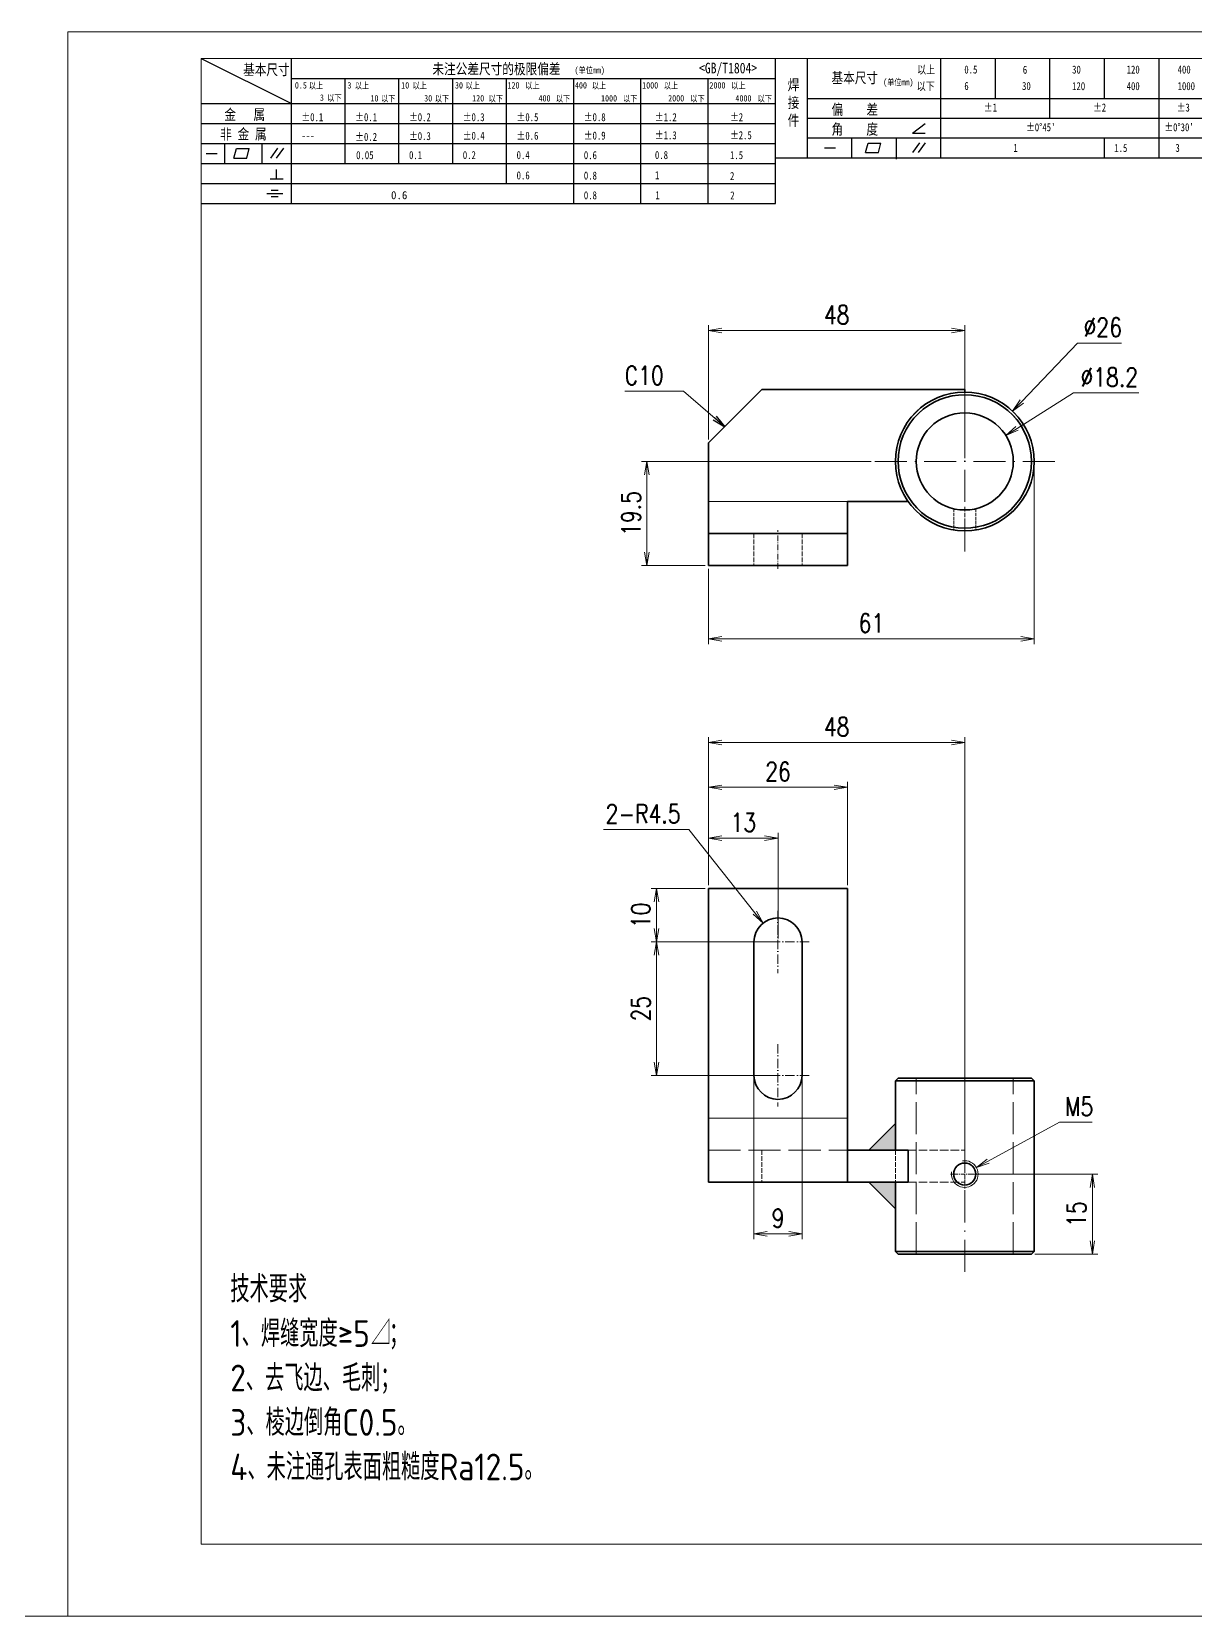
# Model space of a CAD drawing. Header units: millimetres. Extents: x 1333 to 359964, y -52803 to -5704.
# Drawn here: x 163305.7 to 163523.8, y -26401.6 to -26104.6 of the extents above; entities that cross this region are included whole.
import ezdxf

# ---------------------------------------------------------------- set-up
doc = ezdxf.new("R2010")
doc.units = ezdxf.units.MM
doc.header["$LTSCALE"] = 0.5
for name, pattern in [('AM_ISO02W050x2', [3.75, 3, -0.75]), ('AM_ISO08W050x2', [9, 6, -0.75, 1.5, -0.75]), ('DASHDOT', [18.5, 12, -3, 0.5, -3]), ('DASHED', [15, 12, -3])]:
    doc.linetypes.add(name, pattern=pattern)
for name, color, linetype, lineweight in [('中心线', 2, 'AM_ISO08W050x2', 18), ('图框', 7, 'Continuous', 18), ('标注线', 3, 'Continuous', 18), ('粗实线', 7, 'Continuous', 35), ('细实线', 3, 'Continuous', 18), ('虚线', 1, 'AM_ISO02W050x2', 18)]:
    doc.layers.add(name, color=color, linetype=linetype, lineweight=lineweight)
doc.layers.add('图\\M+19E79\\M+195B6\\M+18E9A', color=7, linetype='Continuous')
doc.layers.add('打印-禁用', color=7, linetype='Continuous', lineweight=15, plot=False)
doc.styles.add('DIM', font='romans.shx', dxfattribs={"width": 0.8, "bigfont": 'bigfont.shx'})
doc.styles.add('国标', font='simfang.ttf', dxfattribs={"width": 0.8})
doc.styles.add('机械长仿宋', font='gbenor.shx', dxfattribs={"height": 1, "bigfont": 'gbcbig.shx'})
doc.dimstyles.new('DEH 1-1', dxfattribs={"dimtxt": 3.5, "dimasz": 2.5, "dimexe": 1, "dimexo": 0.625, "dimgap": 1.2, "dimtad": 1, "dimtoh": 1, "dimdsep": 46, "dimtxsty": 'DIM', "dimblk": 'OPEN', "dimcen": 0, "dimclrd": 8, "dimclre": 8, "dimclrt": 2, "dimazin": 2, "dimtfac": 0.5, "dimtmove": 0, "dimatfit": 3, "dimldrblk": 'OPEN', "dimfxl": 0, "dimtolj": 2, "dimlwd": 18, "dimlwe": 18, "dimarcsym": 0})
doc.dimstyles.new('DEH 1-1$0', dxfattribs={"dimtxt": 3.5, "dimasz": 2.5, "dimexe": 1, "dimexo": 0.625, "dimgap": 1.2, "dimtad": 1, "dimzin": 9, "dimdsep": 46, "dimtxsty": 'DIM', "dimblk": 'OPEN', "dimcen": 0, "dimclrd": 8, "dimclre": 8, "dimclrt": 2, "dimazin": 2, "dimtfac": 0.5, "dimtmove": 0, "dimatfit": 3, "dimldrblk": 'OPEN', "dimfxl": 0, "dimtolj": 2, "dimlwd": 18, "dimlwe": 18, "dimarcsym": 0})
doc.dimstyles.new('DEH 1-1$3', dxfattribs={"dimtxt": 3.5, "dimasz": 2.5, "dimexe": 1, "dimexo": 0.625, "dimgap": 1.2, "dimtad": 1, "dimtoh": 1, "dimdsep": 46, "dimtxsty": 'DIM', "dimblk": 'OPEN', "dimcen": 0, "dimclrd": 8, "dimclre": 8, "dimclrt": 2, "dimazin": 2, "dimtfac": 0.5, "dimtofl": 0, "dimtmove": 0, "dimatfit": 3, "dimldrblk": 'OPEN', "dimfxl": 0, "dimtolj": 2, "dimlwd": 18, "dimlwe": 18, "dimarcsym": 0})
doc.dimstyles.new('DEH 1-1$4', dxfattribs={"dimtxt": 3.5, "dimasz": 2.5, "dimexe": 1, "dimexo": 0.625, "dimgap": 1.2, "dimtad": 1, "dimtoh": 1, "dimdsep": 46, "dimtxsty": 'DIM', "dimblk": 'OPEN', "dimcen": 0, "dimclrd": 8, "dimclre": 8, "dimclrt": 2, "dimazin": 2, "dimtfac": 0.5, "dimtofl": 0, "dimtmove": 0, "dimatfit": 3, "dimldrblk": 'OPEN', "dimfxl": 0, "dimtolj": 2, "dimlwd": 18, "dimlwe": 18, "dimarcsym": 0})

# ---------------------------------------------------------------- blocks, each defined once
blk = doc.blocks.new('GZDEH零件A3图框V01版')
at = {"layer": '图\\M+19E79\\M+195B6\\M+18E9A', "color": 9}
for p, q in [((2882.49, -1554.46), (2899.37, -1562.92)), ((2899.37, -1581.67), (2899.37, -1554.46)), ((2990.09, -1581.67), (2990.09, -1554.46)), ((2996.09, -1573.08), (2996.09, -1554.46)), ((3021.09, -1561.98), (3021.09, -1554.46)), ((3031.31, -1561.98), (3031.31, -1554.46)), ((3041.53, -1561.98), (3041.53, -1554.46)), ((3051.75, -1561.98), (3051.75, -1554.46)), ((3061.98, -1561.98), (3061.98, -1554.46)), ((2899.37, -1558.24), (2990.09, -1558.24)), ((2909.45, -1574.17), (2909.45, -1558.24)), ((2919.53, -1574.17), (2919.53, -1558.24)), ((2929.61, -1574.17), (2929.61, -1558.24)), ((2939.69, -1577.92), (2939.69, -1558.24)), ((2952.29, -1581.67), (2952.29, -1558.24)), ((2964.89, -1581.67), (2964.89, -1558.24)), ((2977.49, -1581.67), (2977.49, -1558.24)), ((2996.09, -1561.98), (3113.09, -1561.98)), ((3021.09, -1573.08), (3021.09, -1561.98)), ((3041.53, -1565.68), (3041.53, -1561.98)), ((3061.98, -1573.08), (3061.98, -1561.98)), ((2882.49, -1562.92), (2990.09, -1562.92)), ((2882.49, -1566.67), (2990.09, -1566.67)), ((2996.09, -1565.68), (3113.09, -1565.68)), ((3015.75, -1568.51), (3018.15, -1566.66)), ((2882.49, -1570.42), (2990.09, -1570.42)), ((2886.92, -1574.12), (2886.92, -1570.42)), ((2893.91, -1574.12), (2893.91, -1570.42)), ((2996.09, -1569.38), (3113.09, -1569.38)), ((3004.42, -1573.08), (3004.42, -1569.38)), ((3006.97, -1572.12), (3007.45, -1570.33)), ((3007.45, -1570.33), (3009.86, -1570.33)), ((3009.39, -1572.12), (3009.86, -1570.33)), ((3012.75, -1573.08), (3012.75, -1569.38)), ((3015.75, -1568.51), (3018.15, -1568.51)), ((3015.81, -1572.12), (3017.15, -1570.26)), ((3016.89, -1572.12), (3018.23, -1570.26)), ((3051.75, -1573.08), (3051.75, -1569.38)), ((2883.43, -1572.27), (2885.49, -1572.27)), ((2888.59, -1573.16), (2889.07, -1571.37)), ((2888.59, -1573.16), (2891, -1573.16)), ((2889.07, -1571.37), (2891.48, -1571.37)), ((2891, -1573.16), (2891.48, -1571.37)), ((2895.52, -1573.16), (2896.85, -1571.3)), ((2896.6, -1573.16), (2897.94, -1571.3)), ((2990.09, -1573.08), (3113.09, -1573.08)), ((2999.26, -1571.23), (3001.32, -1571.23)), ((3006.97, -1572.12), (3009.39, -1572.12)), ((3012.75, -1573.33), (3012.75, -1573.08)), ((2882.49, -1574.17), (2990.09, -1574.17)), ((2895.42, -1577.05), (2897.81, -1577.05)), ((2896.58, -1577.05), (2896.58, -1575.28)), ((2882.49, -1577.92), (2990.09, -1577.92)), ((2894.79, -1579.77), (2897.77, -1579.77)), ((2895.57, -1579.17), (2896.92, -1579.17)), ((2882.49, -1581.67), (2990.09, -1581.67)), ((2895.57, -1580.37), (2896.93, -1580.37))]:
    blk.add_line(p, q, dxfattribs=at)
at = {"layer": '图框', "linetype": 'Continuous'}
for p, q in [((2882.49, -1554.46), (2882.49, -1832.96)), ((3272.49, -1554.46), (2882.49, -1554.46)), ((2882.49, -1832.96), (3272.49, -1832.96))]:
    blk.add_line(p, q, dxfattribs=at)
at = {"layer": '打印-禁用', "linetype": 'Continuous'}
for p, q in [((2857.49, -1549.46), (2857.49, -1846.46)), ((3277.49, -1549.46), (2857.49, -1549.46)), ((2857.49, -1846.46), (3277.49, -1846.46))]:
    blk.add_line(p, q, dxfattribs=at)
at = {"layer": '图\\M+19E79\\M+195B6\\M+18E9A', "color": 9, "style": '国标', "width": 0.8}
for s, height, p in [('基本尺寸', 2, (2890.33, -1557.58)), ('未注公差尺寸的极限偏差', 2, (2925.81, -1557.44)), ('<GB/T1804>', 2, (2975.78, -1557.27)), ('以上', 1.5, (3016.64, -1557.33)), ('0.5', 1.5, (3025.49, -1557.3)), ('6', 1.5, (3036.45, -1557.34)), ('30', 1.5, (3045.69, -1557.31)), ('120', 1.5, (3055.91, -1557.31)), ('400', 1.5, (3065.46, -1557.31)), ('30', 1.2, (2930.04, -1560.11)), ('基本尺寸', 2, (3000.6, -1559.1)), ('以下', 1.5, (3016.58, -1560.43)), ('6', 1.5, (3025.49, -1560.38)), ('30', 1.5, (3036.31, -1560.39)), ('120', 1.5, (3045.69, -1560.41)), ('400', 1.5, (3055.91, -1560.41)), ('1000', 1.5, (3065.46, -1560.41)), ('金   属', 2, (2886.82, -1565.98)), ('±0.1', 1.5, (2901.27, -1566.23)), ('±0.1', 1.5, (2911.35, -1566.23)), ('±0.2', 1.5, (2921.43, -1566.23)), ('±0.3', 1.5, (2931.51, -1566.23)), ('±0.5', 1.5, (2941.59, -1566.23)), ('±0.8', 1.5, (2954.19, -1566.23)), ('±1.2', 1.5, (2967.51, -1566.23)), ('±2', 1.5, (2981.58, -1566.23)), ('偏    差', 2, (3000.6, -1565.04)), ('±1', 1.5, (3029.16, -1564.42)), ('±2', 1.5, (3049.61, -1564.42)), ('±3', 1.5, (3065.3, -1564.42)), ('非 金 属', 2, (2886.02, -1569.65)), ('±0.3', 1.5, (2921.43, -1569.77)), ('±0.4', 1.5, (2931.51, -1569.71)), ('±0.6', 1.5, (2941.59, -1569.71)), ('±0.9', 1.5, (2954.19, -1569.68)), ('±1.3', 1.5, (2967.51, -1569.62)), ('±2.5', 1.5, (2981.58, -1569.61)), ('角    度', 2, (3000.6, -1568.74)), ("±0%%D45'", 1.5, (3037.06, -1568.12)), ("±0%%D30'", 1.5, (3062.98, -1568.12)), ('---', 1.5, (2901.27, -1569.65)), ('±0.2', 1.5, (2911.35, -1569.92)), ('1', 1.5, (3034.69, -1571.98)), ('1.5', 1.5, (3053.59, -1572.01)), ('3', 1.5, (3065.05, -1571.98)), ('0.1', 1.5, (2921.43, -1573.34)), ('0.2', 1.5, (2931.51, -1573.33)), ('0.4', 1.5, (2941.59, -1573.33)), ('0.6', 1.5, (2954.19, -1573.35)), ('0.8', 1.5, (2967.51, -1573.33)), ('1.5', 1.5, (2981.58, -1573.34)), ('0.6', 1.5, (2941.59, -1577.14)), ('0.8', 1.5, (2954.19, -1577.17)), ('1', 1.5, (2967.51, -1577.12)), ('2', 1.5, (2981.58, -1577.26)), ('0.8', 1.5, (2954.19, -1580.87)), ('1', 1.5, (2967.59, -1580.86)), ('2', 1.5, (2981.62, -1580.89))]:
    blk.add_text(s, height=height, dxfattribs=at).set_placement(p)
at = {"layer": '图\\M+19E79\\M+195B6\\M+18E9A', "color": 9, "lineweight": 15, "style": '国标', "width": 0.8}
for s, p in [('(单位mm)', (2952.44, -1557.27)), ('0.5', (2900.03, -1560.11)), ('以上', (2902.64, -1560.16)), ('3', (2909.88, -1560.11)), ('以上', (2911.25, -1560.16)), ('10', (2919.96, -1560.11)), ('以上', (2922.09, -1560.16)), ('以上', (2932.02, -1560.16)), ('120', (2939.88, -1560.11)), ('以上', (2943.21, -1560.16)), ('400', (2952.52, -1560.11)), ('以上', (2955.68, -1560.16)), ('1000', (2965.12, -1560.11)), ('以上', (2969.16, -1560.16)), ('2000', (2977.72, -1560.11)), ('以上', (2981.8, -1560.16)), ('(单位mm)', (3010.27, -1559.51)), ('3', (2904.73, -1562.41)), ('以下', (2906.1, -1562.46)), ('10', (2914.19, -1562.54)), ('以下', (2916.18, -1562.59)), ('30', (2924.27, -1562.54)), ('以下', (2926.26, -1562.59)), ('120', (2933.26, -1562.54)), ('以下', (2936.34, -1562.59)), ('400', (2945.7, -1562.54)), ('以下', (2948.94, -1562.59)), ('1000', (2957.41, -1562.54)), ('以下', (2961.54, -1562.59)), ('2000', (2969.99, -1562.54)), ('以下', (2974.14, -1562.59)), ('4000', (2982.59, -1562.54)), ('以下', (2986.74, -1562.59))]:
    blk.add_text(s, height=1.2, dxfattribs=at).set_placement(p)
at = {"layer": '图\\M+19E79\\M+195B6\\M+18E9A', "color": 9, "lineweight": 13, "style": '国标'}
blk.add_text('0.6', height=1.5, dxfattribs=at).set_placement((2918.05, -1580.85))
at = {"layer": '图\\M+19E79\\M+195B6\\M+18E9A', "color": 9, "style": '国标'}
for s, insert, char_height, width, attachment_point in [('焊\\P接\\P件', (2992.39, -1558.41), 2, 3.1877, 1), ('0.05', (2911.51, -1573.37), 1.5, 5.1982, 7)]:
    blk.add_mtext(s, dxfattribs=dict(at, insert=insert, char_height=char_height, width=width, attachment_point=attachment_point))
blk = doc.blocks.new('DEH A3')
at = {"layer": '图框'}
blk.add_blockref('GZDEH零件A3图框V01版', (-2857.49, 1846.46), dxfattribs=at)
blk = doc.blocks.new('_Open')
at = {"color": 0, "linetype": 'ByBlock', "lineweight": -2}
for p, q in [((-1, 0.17), (0, 0)), ((-1, -0.17), (0, 0)), ((0, 0), (-1, 0))]:
    blk.add_line(p, q, dxfattribs=at)
blk = doc.blocks.new('*D75')
at = {"layer": 'Defpoints', "color": 0, "transparency": 16777216}
for p in [(163432.59, -26255.69), (163432.59, -26265.16), (163445.59, -26275.16)]:
    blk.add_point(p, dxfattribs=at)
at = {"layer": '标注线', "color": 8, "lineweight": 18, "transparency": 16777216}
for p, q in [((163432.59, -26264.53), (163432.59, -26254.69)), ((163445.59, -26274.53), (163445.59, -26254.69)), ((163443.09, -26255.69), (163435.09, -26255.69))]:
    blk.add_line(p, q, dxfattribs=at)
at = {"layer": '标注线', "color": 8, "lineweight": 18, "transparency": 16777216, "xscale": 2.5, "yscale": 2.5, "zscale": 2.5, "rotation": 180}
blk.add_blockref('_Open', (163432.59, -26255.69), dxfattribs=at)
at = {"layer": '标注线', "color": 8, "lineweight": 18, "transparency": 16777216, "xscale": 2.5, "yscale": 2.5, "zscale": 2.5}
blk.add_blockref('_Open', (163445.59, -26255.69), dxfattribs=at)
at = {"layer": '标注线', "color": 2, "transparency": 16777216, "insert": (163439.09, -26252.74), "char_height": 3.5, "attachment_point": 5, "style": 'DIM'}
blk.add_mtext('\\A2;13', dxfattribs=at)
blk = doc.blocks.new('*D76')
at = {"layer": 'Defpoints', "color": 0, "transparency": 16777216}
for p in [(163432.59, -26246.17), (163432.59, -26265.16), (163458.59, -26265.16)]:
    blk.add_point(p, dxfattribs=at)
at = {"layer": '标注线', "color": 8, "lineweight": 18, "transparency": 16777216}
for p, q in [((163432.59, -26264.53), (163432.59, -26245.17)), ((163458.59, -26264.53), (163458.59, -26245.17)), ((163456.09, -26246.17), (163435.09, -26246.17))]:
    blk.add_line(p, q, dxfattribs=at)
at = {"layer": '标注线', "color": 8, "lineweight": 18, "transparency": 16777216, "xscale": 2.5, "yscale": 2.5, "zscale": 2.5, "rotation": 180}
blk.add_blockref('_Open', (163432.59, -26246.17), dxfattribs=at)
at = {"layer": '标注线', "color": 8, "lineweight": 18, "transparency": 16777216, "xscale": 2.5, "yscale": 2.5, "zscale": 2.5}
blk.add_blockref('_Open', (163458.59, -26246.17), dxfattribs=at)
at = {"layer": '标注线', "color": 2, "transparency": 16777216, "insert": (163445.59, -26243.22), "char_height": 3.5, "attachment_point": 5, "style": 'DIM'}
blk.add_mtext('\\A2;26', dxfattribs=at)
blk = doc.blocks.new('*D77')
at = {"layer": 'Defpoints', "color": 0, "transparency": 16777216}
for p in [(163422.83, -26265.16), (163432.59, -26265.16), (163445.59, -26275.16)]:
    blk.add_point(p, dxfattribs=at)
at = {"layer": '标注线', "color": 8, "lineweight": 18, "transparency": 16777216}
for p, q in [((163431.96, -26265.16), (163421.83, -26265.16)), ((163422.83, -26272.66), (163422.83, -26267.66)), ((163444.96, -26275.16), (163421.83, -26275.16))]:
    blk.add_line(p, q, dxfattribs=at)
at = {"layer": '标注线', "color": 8, "lineweight": 18, "transparency": 16777216, "xscale": 2.5, "yscale": 2.5, "zscale": 2.5}
for p, rotation in [((163422.83, -26265.16), 90), ((163422.83, -26275.16), 270)]:
    blk.add_blockref('_Open', p, dxfattribs=dict(at, rotation=rotation))
at = {"layer": '标注线', "color": 2, "transparency": 16777216, "insert": (163419.88, -26270.16), "char_height": 3.5, "attachment_point": 5, "rotation": 90, "style": 'DIM'}
blk.add_mtext('\\A2;10', dxfattribs=at)
blk = doc.blocks.new('*D78')
at = {"layer": 'Defpoints', "color": 0, "transparency": 16777216}
for p in [(163445.59, -26275.16), (163422.83, -26300.16), (163445.59, -26300.16)]:
    blk.add_point(p, dxfattribs=at)
at = {"layer": '标注线', "color": 8, "lineweight": 18, "transparency": 16777216}
for p, q in [((163444.96, -26275.16), (163421.83, -26275.16)), ((163422.83, -26277.66), (163422.83, -26297.66)), ((163444.96, -26300.16), (163421.83, -26300.16))]:
    blk.add_line(p, q, dxfattribs=at)
at = {"layer": '标注线', "color": 8, "lineweight": 18, "transparency": 16777216, "xscale": 2.5, "yscale": 2.5, "zscale": 2.5}
for p, rotation in [((163422.83, -26275.16), 90), ((163422.83, -26300.16), 270)]:
    blk.add_blockref('_Open', p, dxfattribs=dict(at, rotation=rotation))
at = {"layer": '标注线', "color": 2, "transparency": 16777216, "insert": (163419.88, -26287.66), "char_height": 3.5, "attachment_point": 5, "rotation": 90, "style": 'DIM'}
blk.add_mtext('\\A2;25', dxfattribs=at)
blk = doc.blocks.new('*D84')
at = {"layer": 'Defpoints', "color": 0, "transparency": 16777216}
for p in [(163432.59, -26160.55), (163432.59, -26181.6), (163480.59, -26185.1)]:
    blk.add_point(p, dxfattribs=at)
at = {"layer": '标注线', "color": 8, "lineweight": 18, "transparency": 16777216}
for p, q in [((163432.59, -26180.97), (163432.59, -26159.55)), ((163480.59, -26184.47), (163480.59, -26159.55)), ((163478.09, -26160.55), (163435.09, -26160.55))]:
    blk.add_line(p, q, dxfattribs=at)
at = {"layer": '标注线', "color": 8, "lineweight": 18, "transparency": 16777216, "xscale": 2.5, "yscale": 2.5, "zscale": 2.5, "rotation": 180}
blk.add_blockref('_Open', (163432.59, -26160.55), dxfattribs=at)
at = {"layer": '标注线', "color": 8, "lineweight": 18, "transparency": 16777216, "xscale": 2.5, "yscale": 2.5, "zscale": 2.5}
blk.add_blockref('_Open', (163480.59, -26160.55), dxfattribs=at)
at = {"layer": '标注线', "color": 2, "transparency": 16777216, "insert": (163456.59, -26157.6), "char_height": 3.5, "attachment_point": 5, "style": 'DIM'}
blk.add_mtext('\\A2;48', dxfattribs=at)
blk = doc.blocks.new('*D85')
at = {"layer": 'Defpoints', "color": 0, "transparency": 16777216}
for p in [(163463.69, -26185.1), (163421.01, -26204.6), (163432.59, -26204.6)]:
    blk.add_point(p, dxfattribs=at)
at = {"layer": '标注线', "color": 8, "lineweight": 18, "transparency": 16777216}
for p, q in [((163463.06, -26185.1), (163420.01, -26185.1)), ((163421.01, -26187.6), (163421.01, -26202.1)), ((163431.96, -26204.6), (163420.01, -26204.6))]:
    blk.add_line(p, q, dxfattribs=at)
at = {"layer": '标注线', "color": 8, "lineweight": 18, "transparency": 16777216, "xscale": 2.5, "yscale": 2.5, "zscale": 2.5}
for p, rotation in [((163421.01, -26185.1), 90), ((163421.01, -26204.6), 270)]:
    blk.add_blockref('_Open', p, dxfattribs=dict(at, rotation=rotation))
at = {"layer": '标注线', "color": 2, "transparency": 16777216, "insert": (163418.06, -26194.85), "char_height": 3.5, "attachment_point": 5, "rotation": 90, "style": 'DIM'}
blk.add_mtext('\\A2;19.5', dxfattribs=at)
blk = doc.blocks.new('*D86')
at = {"layer": 'Defpoints', "color": 0, "transparency": 16777216}
for p in [(163488.28, -26180.24), (163472.89, -26189.95)]:
    blk.add_point(p, dxfattribs=at)
at = {"layer": '标注线', "color": 8, "lineweight": 18, "transparency": 16777216}
for p, q in [((163500.94, -26172.26), (163490.4, -26178.91)), ((163513.2, -26172.26), (163500.94, -26172.26))]:
    blk.add_line(p, q, dxfattribs=at)
at = {"layer": '标注线', "color": 8, "lineweight": 18, "transparency": 16777216, "xscale": 2.5, "yscale": 2.5, "zscale": 2.5, "rotation": 212.2517427855837}
blk.add_blockref('_Open', (163488.28, -26180.24), dxfattribs=at)
at = {"layer": '标注线', "color": 2, "transparency": 16777216, "insert": (163507.67, -26169.31), "char_height": 3.5, "attachment_point": 5, "style": 'DIM'}
blk.add_mtext('\\A2;∅18.2', dxfattribs=at)
blk = doc.blocks.new('*D87')
at = {"layer": 'Defpoints', "color": 0, "transparency": 16777216}
for p in [(163489.55, -26175.68), (163471.62, -26194.51)]:
    blk.add_point(p, dxfattribs=at)
at = {"layer": '标注线', "color": 8, "lineweight": 18, "transparency": 16777216}
for p, q in [((163501.72, -26162.9), (163491.28, -26173.87)), ((163509.99, -26162.9), (163501.72, -26162.9))]:
    blk.add_line(p, q, dxfattribs=at)
at = {"layer": '标注线', "color": 8, "lineweight": 18, "transparency": 16777216, "xscale": 2.5, "yscale": 2.5, "zscale": 2.5, "rotation": 226.4052802419415}
blk.add_blockref('_Open', (163489.55, -26175.68), dxfattribs=at)
at = {"layer": '标注线', "color": 2, "transparency": 16777216, "insert": (163506.45, -26159.95), "char_height": 3.5, "attachment_point": 5, "style": 'DIM'}
blk.add_mtext('\\A2;∅26', dxfattribs=at)
blk = doc.blocks.new('WELDING_5')
at = {"layer": '粗实线'}
blk.add_hatch(color=256, dxfattribs=at).paths.add_polyline_path([(0, 5), (0, 0), (5, 0)])
for q in [(0, 5), (5, 0)]:
    blk.add_line((0, 0), q, dxfattribs=at)
blk.add_lwpolyline([(0, 5), (5, 0)], dxfattribs=at)
blk = doc.blocks.new('*D88')
at = {"layer": 'Defpoints', "color": 0, "transparency": 16777216}
for p in [(163442.8, -26271.63), (163445.59, -26275.16)]:
    blk.add_point(p, dxfattribs=at)
at = {"layer": '标注线', "color": 8, "lineweight": 18, "transparency": 16777216}
for p, q in [((163412.91, -26254.07), (163428.91, -26254.07)), ((163428.91, -26254.07), (163441.25, -26269.67))]:
    blk.add_line(p, q, dxfattribs=at)
at = {"layer": '标注线', "color": 8, "lineweight": 18, "transparency": 16777216, "xscale": 2.5, "yscale": 2.5, "zscale": 2.5, "rotation": 308.3303263606903}
blk.add_blockref('_Open', (163442.8, -26271.63), dxfattribs=at)
at = {"layer": '标注线', "color": 2, "transparency": 16777216, "insert": (163420.31, -26251.12), "char_height": 3.5, "attachment_point": 5, "style": 'DIM'}
blk.add_mtext('\\A2;2-R4.5', dxfattribs=at)
blk = doc.blocks.new('*D89')
at = {"layer": 'Defpoints', "color": 0, "transparency": 16777216}
for p in [(163441.09, -26300.16), (163450.09, -26300.16), (163441.09, -26329.88)]:
    blk.add_point(p, dxfattribs=at)
at = {"layer": '标注线', "color": 8, "lineweight": 18, "transparency": 16777216}
for p, q in [((163441.09, -26300.78), (163441.09, -26330.88)), ((163450.09, -26300.78), (163450.09, -26330.88)), ((163447.59, -26329.88), (163443.59, -26329.88))]:
    blk.add_line(p, q, dxfattribs=at)
at = {"layer": '标注线', "color": 8, "lineweight": 18, "transparency": 16777216, "xscale": 2.5, "yscale": 2.5, "zscale": 2.5, "rotation": 180}
blk.add_blockref('_Open', (163441.09, -26329.88), dxfattribs=at)
at = {"layer": '标注线', "color": 8, "lineweight": 18, "transparency": 16777216, "xscale": 2.5, "yscale": 2.5, "zscale": 2.5}
blk.add_blockref('_Open', (163450.09, -26329.88), dxfattribs=at)
at = {"layer": '标注线', "color": 2, "transparency": 16777216, "insert": (163445.59, -26326.93), "char_height": 3.5, "attachment_point": 5, "style": 'DIM'}
blk.add_mtext('\\A2;9', dxfattribs=at)
blk = doc.blocks.new('*D90')
at = {"layer": 'Defpoints', "color": 0, "transparency": 16777216}
for p in [(163480.59, -26318.66), (163493.09, -26333.66), (163504.5, -26333.66)]:
    blk.add_point(p, dxfattribs=at)
at = {"layer": '标注线', "color": 8, "lineweight": 18, "transparency": 16777216}
for p, q in [((163481.21, -26318.66), (163505.5, -26318.66)), ((163504.5, -26321.16), (163504.5, -26331.16)), ((163493.71, -26333.66), (163505.5, -26333.66))]:
    blk.add_line(p, q, dxfattribs=at)
at = {"layer": '标注线', "color": 8, "lineweight": 18, "transparency": 16777216, "xscale": 2.5, "yscale": 2.5, "zscale": 2.5}
for p, rotation in [((163504.5, -26318.66), 90), ((163504.5, -26333.66), 270)]:
    blk.add_blockref('_Open', p, dxfattribs=dict(at, rotation=rotation))
at = {"layer": '标注线', "color": 2, "transparency": 16777216, "insert": (163501.55, -26326.16), "char_height": 3.5, "attachment_point": 5, "rotation": 90, "style": 'DIM'}
blk.add_mtext('\\A2;15', dxfattribs=at)
blk = doc.blocks.new('*D91')
at = {"layer": 'Defpoints', "color": 0, "transparency": 16777216}
for p in [(163432.59, -26237.76), (163432.59, -26265.16), (163480.59, -26318.66)]:
    blk.add_point(p, dxfattribs=at)
at = {"layer": '标注线', "color": 8, "lineweight": 18, "transparency": 16777216}
for p, q in [((163432.59, -26264.53), (163432.59, -26236.76)), ((163480.59, -26318.03), (163480.59, -26236.76)), ((163478.09, -26237.76), (163435.09, -26237.76))]:
    blk.add_line(p, q, dxfattribs=at)
at = {"layer": '标注线', "color": 8, "lineweight": 18, "transparency": 16777216, "xscale": 2.5, "yscale": 2.5, "zscale": 2.5, "rotation": 180}
blk.add_blockref('_Open', (163432.59, -26237.76), dxfattribs=at)
at = {"layer": '标注线', "color": 8, "lineweight": 18, "transparency": 16777216, "xscale": 2.5, "yscale": 2.5, "zscale": 2.5}
blk.add_blockref('_Open', (163480.59, -26237.76), dxfattribs=at)
at = {"layer": '标注线', "color": 2, "transparency": 16777216, "insert": (163456.59, -26234.81), "char_height": 3.5, "attachment_point": 5, "style": 'DIM'}
blk.add_mtext('\\A2;48', dxfattribs=at)
blk = doc.blocks.new('*D92')
at = {"layer": 'Defpoints', "color": 0, "transparency": 16777216}
for p in [(163478.39, -26319.86), (163482.78, -26317.46)]:
    blk.add_point(p, dxfattribs=at)
at = {"layer": '标注线', "color": 8, "lineweight": 18, "transparency": 16777216}
for p, q in [((163498.36, -26308.95), (163484.98, -26316.26)), ((163504.49, -26308.95), (163498.36, -26308.95))]:
    blk.add_line(p, q, dxfattribs=at)
at = {"layer": '标注线', "color": 8, "lineweight": 18, "transparency": 16777216, "xscale": 2.5, "yscale": 2.5, "zscale": 2.5, "rotation": 208.6428498660984}
blk.add_blockref('_Open', (163482.78, -26317.46), dxfattribs=at)
at = {"layer": '标注线', "color": 2, "transparency": 16777216, "insert": (163502.03, -26306), "char_height": 3.5, "attachment_point": 5, "style": 'DIM'}
blk.add_mtext('\\A2;M5', dxfattribs=at)
blk = doc.blocks.new('*D93')
at = {"layer": 'Defpoints', "color": 0, "transparency": 16777216}
for p in [(163493.59, -26185.1), (163432.59, -26204.6), (163432.59, -26218.33)]:
    blk.add_point(p, dxfattribs=at)
at = {"layer": '标注线', "color": 8, "lineweight": 18, "transparency": 16777216}
for p, q in [((163493.59, -26185.72), (163493.59, -26219.33)), ((163432.59, -26205.22), (163432.59, -26219.33)), ((163491.09, -26218.33), (163435.09, -26218.33))]:
    blk.add_line(p, q, dxfattribs=at)
at = {"layer": '标注线', "color": 8, "lineweight": 18, "transparency": 16777216, "xscale": 2.5, "yscale": 2.5, "zscale": 2.5, "rotation": 180}
blk.add_blockref('_Open', (163432.59, -26218.33), dxfattribs=at)
at = {"layer": '标注线', "color": 8, "lineweight": 18, "transparency": 16777216, "xscale": 2.5, "yscale": 2.5, "zscale": 2.5}
blk.add_blockref('_Open', (163493.59, -26218.33), dxfattribs=at)
at = {"layer": '标注线', "color": 2, "transparency": 16777216, "insert": (163463.09, -26215.38), "char_height": 3.5, "attachment_point": 5, "style": 'DIM'}
blk.add_mtext('\\A2;61', dxfattribs=at)

msp = doc.modelspace()

# ---------------------------------------------------------------- linework, layer by layer
at = {"color": 7, "lineweight": 13}
for p, q in [((163432.588, -26192.597), (163458.588, -26192.597)), ((163432.588, -26308.159), (163458.588, -26308.159))]:
    msp.add_line(p, q, dxfattribs=at)
at = {"layer": '中心线', "linetype": 'DASHDOT', "lineweight": 13}
for p, q in [((163480.588, -26168.197), (163480.588, -26201.997)), ((163497.487, -26185.097), (163463.688, -26185.097)), ((163480.588, -26336.959), (163480.588, -26297.359))]:
    msp.add_line(p, q, dxfattribs=at)
at = {"layer": '中心线', "linetype": 'DASHDOT', "lineweight": 13, "ltscale": 0.121346}
msp.add_line((163480.588, -26193.61), (163480.588, -26198.463), dxfattribs=at)
at = {"layer": '中心线', "linetype": 'DASHDOT', "lineweight": 13, "ltscale": 0.18}
msp.add_line((163445.588, -26205.197), (163445.588, -26197.997), dxfattribs=at)
at = {"layer": '中心线', "linetype": 'DASHDOT', "lineweight": 13, "ltscale": 0.2925}
for p, q in [((163445.588, -26269.309), (163445.588, -26281.009)), ((163445.588, -26294.309), (163445.588, -26306.009))]:
    msp.add_line(p, q, dxfattribs=at)
at = {"layer": '中心线', "linetype": 'DASHDOT', "lineweight": 13, "ltscale": 0.292505}
for p, q in [((163451.438, -26275.159), (163439.737, -26275.159)), ((163451.438, -26300.159), (163439.737, -26300.159))]:
    msp.add_line(p, q, dxfattribs=at)
at = {"layer": '中心线', "linetype": 'DASHDOT', "lineweight": 13, "ltscale": 0.134354}
msp.add_line((163480.588, -26315.972), (163480.588, -26321.347), dxfattribs=at)
at = {"layer": '中心线', "linetype": 'DASHDOT', "lineweight": 13, "ltscale": 0.134351}
msp.add_line((163483.275, -26318.659), (163477.901, -26318.659), dxfattribs=at)
at = {"layer": '标注线'}
msp.add_line((160574.502, -26401.55), (179981.94, -26401.55), dxfattribs=at)
at = {"layer": '粗实线', "lineweight": 35, "ltscale": 0.353553}
msp.add_line((163442.588, -26171.597), (163432.588, -26181.597), dxfattribs=at)
at = {"layer": '粗实线', "lineweight": 35}
for p, q in [((163480.588, -26171.597), (163442.588, -26171.597)), ((163432.588, -26198.597), (163458.588, -26198.597)), ((163432.588, -26204.597), (163458.588, -26204.597)), ((163432.588, -26308.159), (163432.588, -26265.159)), ((163432.588, -26265.159), (163458.588, -26265.159)), ((163458.588, -26308.159), (163458.588, -26265.159)), ((163441.088, -26275.159), (163441.088, -26300.159)), ((163450.088, -26300.159), (163450.088, -26275.159)), ((163493.588, -26301.159), (163493.588, -26333.159)), ((163432.588, -26320.159), (163458.588, -26320.159))]:
    msp.add_line(p, q, dxfattribs=at)
at = {"layer": '粗实线', "lineweight": 35, "ltscale": 0.0125}
msp.add_line((163480.588, -26171.597), (163480.588, -26172.097), dxfattribs=at)
at = {"layer": '粗实线', "lineweight": 35, "ltscale": 0.275}
msp.add_line((163432.588, -26192.597), (163432.588, -26181.597), dxfattribs=at)
at = {"layer": '粗实线', "lineweight": 35, "ltscale": 0.15}
for p, q in [((163432.588, -26192.597), (163432.588, -26198.597)), ((163458.588, -26192.597), (163458.588, -26198.597)), ((163432.588, -26204.597), (163432.588, -26198.597)), ((163458.588, -26204.597), (163458.588, -26198.597)), ((163469.969, -26314.159), (163469.969, -26320.159))]:
    msp.add_line(p, q, dxfattribs=at)
at = {"layer": '粗实线', "lineweight": 35, "ltscale": 0.28454}
for p, q in [((163458.588, -26192.597), (163469.969, -26192.597)), ((163458.588, -26314.159), (163469.969, -26314.159)), ((163458.588, -26320.159), (163469.969, -26320.159))]:
    msp.add_line(p, q, dxfattribs=at)
at = {"layer": '粗实线', "lineweight": 35, "ltscale": 0.017676}
for p, q in [((163468.087, -26300.659), (163467.588, -26301.159)), ((163468.087, -26333.659), (163467.588, -26333.159))]:
    msp.add_line(p, q, dxfattribs=at)
at = {"layer": '粗实线', "lineweight": 35, "ltscale": 0.169187}
for p, q in [((163467.588, -26301.159), (163474.355, -26301.159)), ((163467.588, -26333.159), (163474.355, -26333.159))]:
    msp.add_line(p, q, dxfattribs=at)
at = {"layer": '粗实线', "lineweight": 35, "ltscale": 0.325009}
msp.add_line((163467.588, -26301.159), (163467.588, -26314.159), dxfattribs=at)
at = {"layer": '粗实线', "lineweight": 35, "ltscale": 0.162682}
for p, q in [((163474.595, -26300.659), (163468.087, -26300.659)), ((163474.595, -26333.659), (163468.087, -26333.659))]:
    msp.add_line(p, q, dxfattribs=at)
at = {"layer": '粗实线', "lineweight": 35, "ltscale": 0.441028}
for p, q in [((163474.355, -26301.159), (163491.996, -26301.159)), ((163474.355, -26333.159), (163491.996, -26333.159))]:
    msp.add_line(p, q, dxfattribs=at)
at = {"layer": '粗实线', "lineweight": 35, "ltscale": 0.424065}
for p, q in [((163491.557, -26300.659), (163474.595, -26300.659)), ((163491.557, -26333.659), (163474.595, -26333.659))]:
    msp.add_line(p, q, dxfattribs=at)
at = {"layer": '粗实线', "lineweight": 35, "ltscale": 0.038254}
for p, q in [((163493.087, -26300.659), (163491.557, -26300.659)), ((163493.087, -26333.659), (163491.557, -26333.659))]:
    msp.add_line(p, q, dxfattribs=at)
at = {"layer": '粗实线', "lineweight": 35, "ltscale": 0.039786}
for p, q in [((163491.996, -26301.159), (163493.588, -26301.159)), ((163491.996, -26333.159), (163493.588, -26333.159))]:
    msp.add_line(p, q, dxfattribs=at)
at = {"layer": '粗实线', "lineweight": 35, "ltscale": 0.017678}
for p, q in [((163493.088, -26300.659), (163493.588, -26301.159)), ((163493.088, -26333.659), (163493.588, -26333.159))]:
    msp.add_line(p, q, dxfattribs=at)
at = {"layer": '粗实线', "lineweight": 35, "ltscale": 0.3}
for p, q in [((163432.588, -26308.159), (163432.588, -26320.159)), ((163458.588, -26308.159), (163458.588, -26320.159))]:
    msp.add_line(p, q, dxfattribs=at)
at = {"layer": '粗实线', "lineweight": 35, "ltscale": 0.324991}
msp.add_line((163467.588, -26320.159), (163467.588, -26333.159), dxfattribs=at)
at = {"layer": '粗实线', "lineweight": 35}
for centre, radius in [((163480.588, -26185.097), 13), ((163480.588, -26185.097), 9.1), ((163480.588, -26318.659), 2.067)]:
    msp.add_circle(centre, radius, dxfattribs=at)
for centre, radius, start, end in [((163480.588, -26185.098), 12.501, 61.35571, 151.34852), ((163480.588, -26185.097), 12.5, 241.35236, 61.35138), ((163480.589, -26185.096), 12.501, 151.35571, 241.34852), ((163445.588, -26275.159), 4.5, 0, 180), ((163445.588, -26300.159), 4.5, 180, 0)]:
    msp.add_arc(centre, radius, start, end, dxfattribs=at)
at = {"layer": '细实线', "lineweight": 13}
msp.add_arc((163480.588, -26318.659), 2.5, 169.99999, 100.00001, dxfattribs=at)
at = {"layer": '虚线', "linetype": 'DASHED', "lineweight": 13}
for p, q in [((163432.588, -26192.597), (163458.588, -26192.597)), ((163471.488, -26333.659), (163471.488, -26300.659)), ((163489.688, -26333.659), (163489.688, -26300.659)), ((163432.588, -26308.159), (163458.588, -26308.159)), ((163432.588, -26314.159), (163458.588, -26314.159))]:
    msp.add_line(p, q, dxfattribs=at)
at = {"layer": '虚线', "linetype": 'DASHED', "lineweight": 13, "ltscale": 0.099311}
msp.add_line((163478.521, -26193.959), (163478.521, -26197.931), dxfattribs=at)
at = {"layer": '虚线', "linetype": 'DASHED', "lineweight": 13, "ltscale": 0.099313}
msp.add_line((163482.655, -26193.959), (163482.655, -26197.931), dxfattribs=at)
at = {"layer": '虚线', "linetype": 'DASHED', "lineweight": 13, "ltscale": 0.15}
for p, q in [((163441.088, -26198.597), (163441.088, -26204.597)), ((163450.088, -26198.597), (163450.088, -26204.597)), ((163442.588, -26314.159), (163442.588, -26320.159)), ((163467.588, -26314.159), (163467.588, -26320.159)), ((163467.588, -26314.159), (163467.588, -26320.159)), ((163480.588, -26314.159), (163480.588, -26320.159))]:
    msp.add_line(p, q, dxfattribs=at)
at = {"layer": '虚线', "linetype": 'DASHED', "lineweight": 13, "ltscale": 0.039786}
for p, q in [((163467.588, -26301.159), (163469.179, -26301.159)), ((163467.588, -26333.159), (163469.179, -26333.159))]:
    msp.add_line(p, q, dxfattribs=at)
at = {"layer": '虚线', "linetype": 'DASHED', "lineweight": 13, "ltscale": 0.441028}
for p, q in [((163469.179, -26301.159), (163486.82, -26301.159)), ((163469.179, -26333.159), (163486.82, -26333.159))]:
    msp.add_line(p, q, dxfattribs=at)
at = {"layer": '虚线', "linetype": 'DASHED', "lineweight": 13, "ltscale": 0.169187}
for p, q in [((163486.82, -26301.159), (163493.588, -26301.159)), ((163486.82, -26333.159), (163493.588, -26333.159))]:
    msp.add_line(p, q, dxfattribs=at)
at = {"layer": '虚线', "linetype": 'DASHED', "lineweight": 13, "ltscale": 0.26546}
msp.add_line((163469.969, -26314.159), (163480.588, -26314.159), dxfattribs=at)
at = {"layer": '虚线', "linetype": 'DASHED', "lineweight": 13, "ltscale": 0.265466}
msp.add_line((163469.969, -26320.159), (163480.588, -26320.159), dxfattribs=at)
at = {"layer": '虚线', "linetype": 'DASHED', "lineweight": 13}
for centre, radius, start, end in [((163480.588, -26185.097), 13, 90, 215.23442), ((163480.588, -26185.098), 12.501, 61.35571, 151.34852), ((163480.587, -26185.097), 12.5, 241.35236, 61.35138), ((163480.589, -26185.096), 12.501, 151.35571, 241.34852)]:
    msp.add_arc(centre, radius, start, end, dxfattribs=at)

# ---------------------------------------------------------------- block references
at = {"layer": '图框'}
msp.add_blockref('DEH A3', (163312.507, -26401.55), dxfattribs=at)
at = {"layer": '粗实线', "xscale": -1, "rotation": 0.006037671709711034}
msp.add_blockref('WELDING_5', (163467.588, -26314.159), dxfattribs=at)
at = {"layer": '粗实线', "rotation": 179.9939623287072}
msp.add_blockref('WELDING_5', (163467.588, -26320.159), dxfattribs=at)

# ---------------------------------------------------------------- texts
at = {"layer": '标注线', "color": 2, "insert": (163424.193, -26170.738), "char_height": 3.5, "attachment_point": 9, "style": 'DIM'}
msp.add_mtext('\\A2;C10', dxfattribs=at)
at = {"layer": '标注线', "color": 2, "insert": (163342.953, -26337.711), "char_height": 10, "width": 206.04095, "attachment_point": 1, "style": '机械长仿宋'}
msp.add_mtext('{\\H0.5x;技术要求\\H1.4x;\\P\\H0.7143x;1、焊缝宽度≥5\\Q19.2;△\\Q0;；\\P2、去飞边、毛刺；\\P\\H1x;3、棱边倒角C0.5。\\C3; \\P\\C2;4、未注通孔表面粗糙度Ra12.5。}', dxfattribs=at)

# ---------------------------------------------------------------- dimensions: what is measured, and where the dimension line sits
at = {"layer": '标注线'}
for base, p1, p2, picture, middle in [((163432.588, -26160.547), (163480.588, -26185.097), (163432.588, -26181.597), '*D84', (163456.588, -26157.597)), ((163432.588, -26218.334), (163493.588, -26185.097), (163432.588, -26204.597), '*D93', (163463.088, -26215.384)), ((163432.588, -26237.761), (163480.588, -26318.659), (163432.588, -26265.159), '*D91', (163456.588, -26234.811)), ((163432.588, -26246.168), (163458.588, -26265.159), (163432.588, -26265.159), '*D76', (163445.588, -26243.218)), ((163432.588, -26255.686), (163445.588, -26275.159), (163432.588, -26265.159), '*D75', (163439.088, -26252.736)), ((163441.088, -26329.884), (163450.088, -26300.159), (163441.088, -26300.159), '*D89', (163445.588, -26326.934))]:
    dim = msp.add_linear_dim(base=base, p1=p1, p2=p2, dimstyle='DEH 1-1$0', dxfattribs=at)
    dim.commit()
    dim.dimension.update_dxf_attribs({"geometry": picture, "text_midpoint": middle})
for p1, p2, picture, middle in [((163471.623, -26194.512), (163489.552, -26175.682), '*D87', (163506.453, -26162.902)), ((163472.892, -26189.953), (163488.283, -26180.241), '*D86', (163507.669, -26172.257))]:
    dim = msp.add_diameter_dim_2p(p1=p1, p2=p2, dimstyle='DEH 1-1$3', dxfattribs=at)
    dim.commit()
    dim.dimension.update_dxf_attribs({"geometry": picture, "text_midpoint": middle, "dimtype": 163})
for base, p1, p2, picture, middle in [((163421.013, -26204.597), (163463.688, -26185.097), (163432.588, -26204.597), '*D85', (163418.063, -26194.847)), ((163422.827, -26265.159), (163445.588, -26275.159), (163432.588, -26265.159), '*D77', (163419.877, -26270.159)), ((163422.827, -26300.159), (163445.588, -26275.159), (163445.588, -26300.159), '*D78', (163419.877, -26287.659)), ((163504.495, -26333.659), (163480.588, -26318.659), (163493.087, -26333.659), '*D90', (163501.545, -26326.159))]:
    dim = msp.add_linear_dim(base=base, p1=p1, p2=p2, angle=90, dimstyle='DEH 1-1$0', dxfattribs=at)
    dim.commit()
    dim.dimension.update_dxf_attribs({"geometry": picture, "text_midpoint": middle})
dim = msp.add_radius_dim(center=(163445.588, -26275.159), mpoint=(163442.797, -26271.629), text='2-<>', dimstyle='DEH 1-1$4', dxfattribs=at)
dim.commit()
dim.dimension.update_dxf_attribs({"geometry": '*D88', "text_midpoint": (163420.312, -26254.067), "dimtype": 164})
dim = msp.add_diameter_dim_2p(p1=(163478.393, -26319.858), p2=(163482.782, -26317.461), dimstyle='DEH 1-1$3', override={"dimpost": 'M<>'}, dxfattribs=at)
dim.commit()
dim.dimension.update_dxf_attribs({"geometry": '*D92', "text_midpoint": (163502.028, -26308.951), "dimtype": 163})

# ---------------------------------------------------------------- leaders
at = {"layer": '标注线', "annotation_type": 0, "has_hookline": 1, "hookline_direction": 1, "text_width": 7.333}
msp.add_leader([(163435.597, -26178.587), (163427.893, -26171.938), (163425.393, -26171.938)], dimstyle='DEH 1-1', override={"dimgap": 1.2, "dimtad": 1}, dxfattribs=at)

doc.saveas('drawing.dxf')
